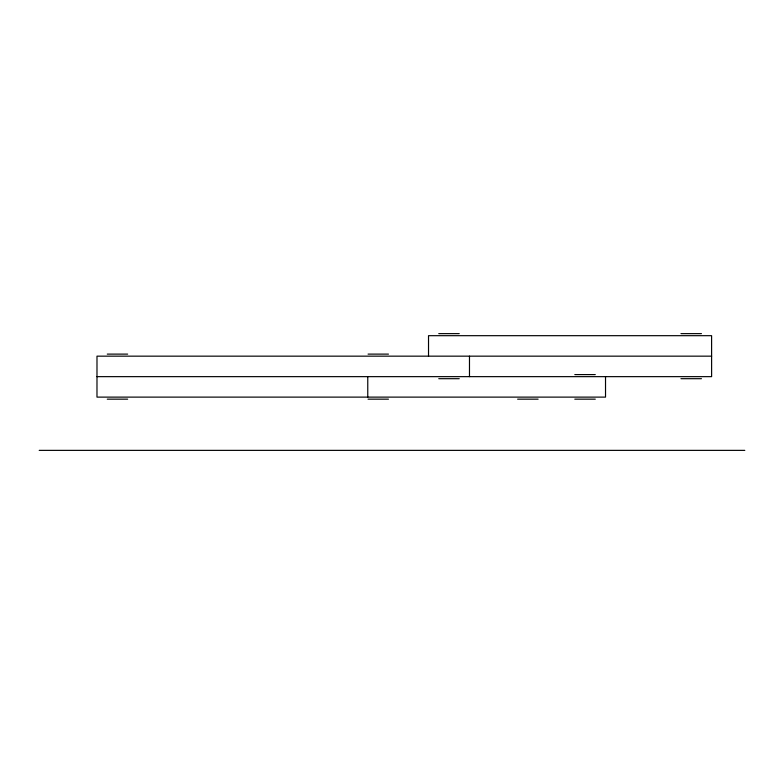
<?xml version="1.0" encoding="UTF-8"?>
<svg xmlns="http://www.w3.org/2000/svg" width="784" height="784" viewBox="0 0 784 784"><rect width="100%" height="100%" fill="white"/><g stroke="black" fill="none" stroke-linecap="round" stroke-linejoin="round"><path stroke-width="1.18" d="M438.766 333.631L459.248 333.631M680.963 333.631L701.445 333.631M107.271 354.113L127.655 354.113M368.068 354.113L388.452 354.113M711.617 356.161L96.991 356.161L96.981 397.116L605.522 397.116L605.522 376.643M574.799 374.595L595.281 374.595M96.981 376.643L711.617 376.643L711.598 335.679L428.525 335.679L428.525 356.161M438.766 378.692L459.248 378.692M680.963 378.692L701.445 378.692M107.271 399.164L127.655 399.164M368.068 399.164L388.452 399.164M517.626 399.164L538.108 399.164M574.799 399.164L595.281 399.164M39.2 450.369L744.8 450.369M469.479 356.161L469.479 376.643M367.765 376.643L367.765 397.116"/></g></svg>
